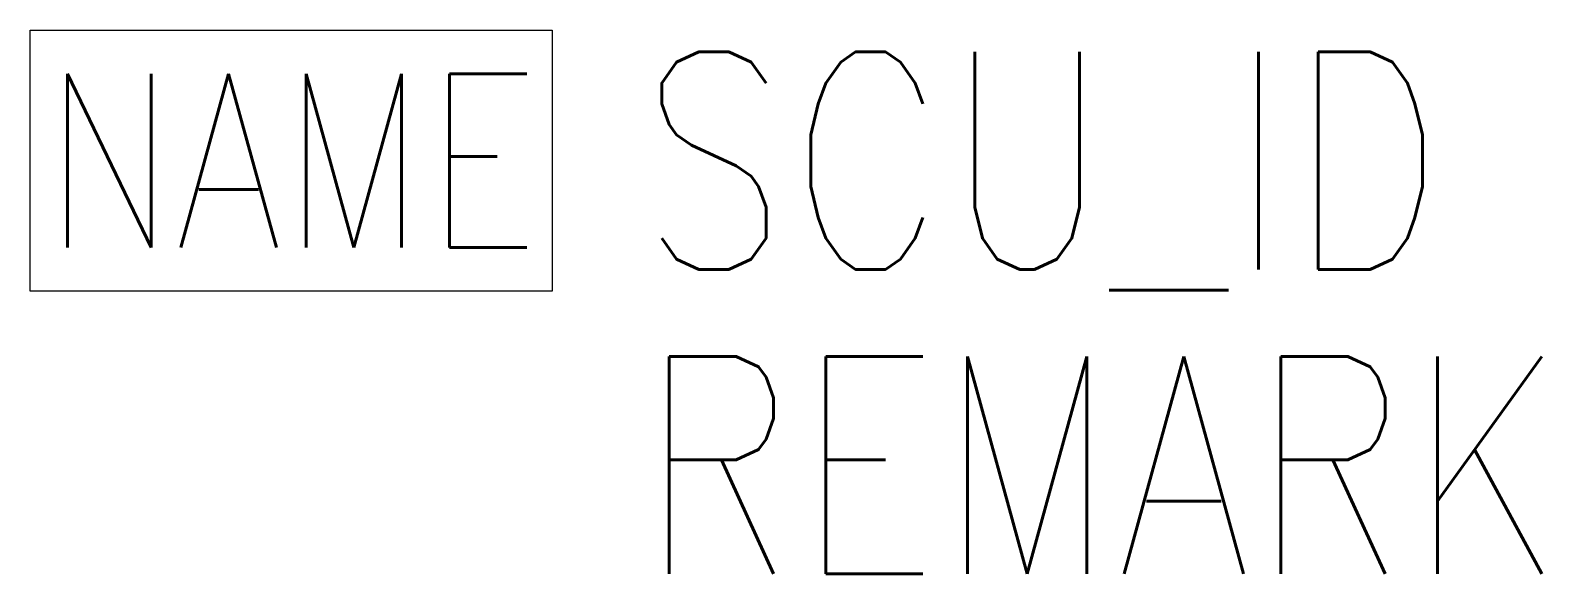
# Model space of a CAD drawing. Header units: millimetres. Extents: x -300 to 1437, y -487 to 138.
import ezdxf
from ezdxf.enums import TextEntityAlignment as Align

# ---------------------------------------------------------------- set-up
doc = ezdxf.new("R2010")
doc.units = ezdxf.units.MM
doc.header["$LTSCALE"] = 50
for name, color, linetype in [('LG_SCU', 7, 'CONTINUOUS'), ('LG_TEXT_SCU_id', 7, 'CONTINUOUS'), ('LG_TEXT_SCU_remark', 7, 'CONTINUOUS')]:
    doc.layers.add(name, color=color, linetype=linetype)
doc.styles.add('ROMANS', font='romans.shx', dxfattribs={"width": 0.8})

msp = doc.modelspace()

# ---------------------------------------------------------------- linework, layer by layer
at = {"layer": 'LG_SCU', "linetype": 'Continuous'}
msp.add_lwpolyline([(300, -162), (-300, -162), (-300, 138), (300, 138)], close=True, dxfattribs=at)

# ---------------------------------------------------------------- texts
at = {"layer": 'LG_SCU', "linetype": 'Continuous', "style": 'ROMANS', "width": 0.8}
msp.add_attdef('NAME', text='SCU', height=200, dxfattribs=at).set_placement((0, -12), align=Align.MIDDLE_CENTER)
at = {"layer": 'LG_TEXT_SCU_id', "style": 'ROMANS', "width": 0.8}
msp.add_attdef('SCU_ID', (400, -137), 'AAAA.ZZ.SS.???', height=250, dxfattribs=at)
at = {"layer": 'LG_TEXT_SCU_remark', "style": 'ROMANS', "width": 0.8}
msp.add_attdef('REMARK', (400, -487), '', height=250, dxfattribs=at)

doc.saveas('drawing.dxf')
